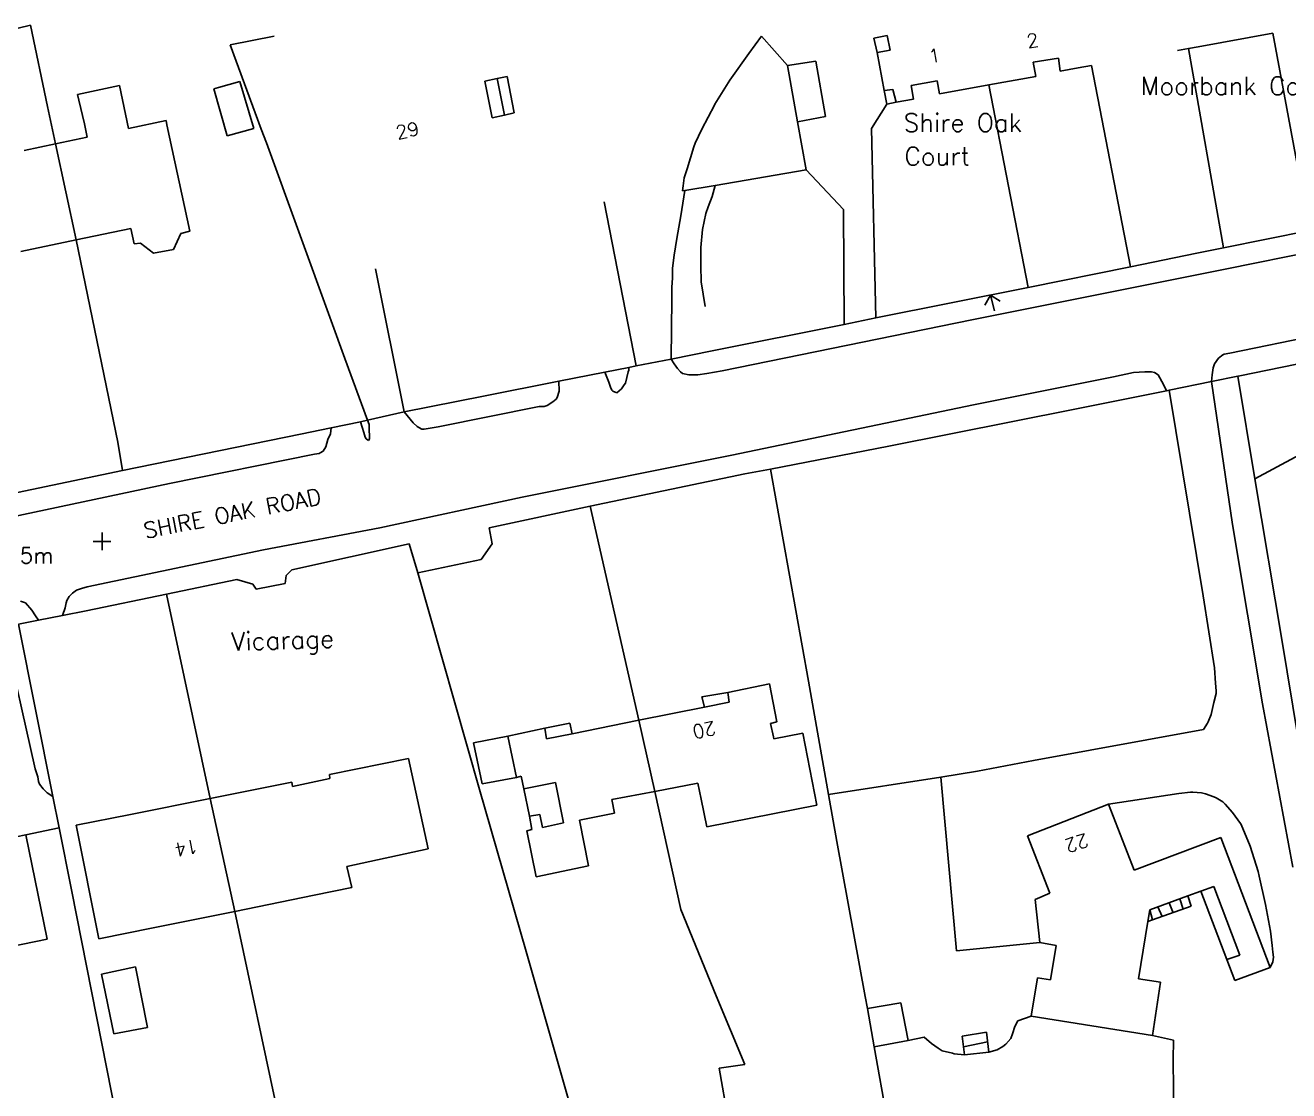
# Model space of a CAD drawing. Extents: x 427500 to 429848, y 434500 to 436505.
# Drawn here: x 428216.1 to 428327.5, y 436049.7 to 436143.6 of the extents above; entities that cross this region are included whole.
import ezdxf

# ---------------------------------------------------------------- set-up
doc = ezdxf.new("R2010")
doc.units = 0
doc.layers.add('LPTIP_Ex_Base', color=8, linetype='Continuous')
doc.styles.add('MtXpl_Romans', font='romans__.ttf')

msp = doc.modelspace()

# ---------------------------------------------------------------- linework, layer by layer
at = {"layer": 'LPTIP_Ex_Base', "color": 251, "true_color": 0x636466}
for p, q in [((428214.25, 436143.05), (428216.55, 436143.6)), ((428216.55, 436143.6), (428218.05, 436136.45)), ((428234.15, 436141.88), (428238.02, 436142.65)), ((428281, 436142.65), (428279.9, 436141.1)), ((428283.3, 436140.05), (428281, 436142.65)), ((428290.9, 436142.45), (428292.09, 436142.71)), ((428292.09, 436142.71), (428292.35, 436141.4)), ((428319.5, 436141.7), (428326.1, 436142.9)), ((428326.1, 436142.9), (428329.33, 436125.52)), ((428234.15, 436141.88), (428236.9, 436134.45)), ((428291.2, 436141.2), (428290.9, 436142.45)), ((428317.69, 436141.37), (428318.66, 436141.55)), ((428318.66, 436141.55), (428319.5, 436141.7)), ((428318.66, 436141.55), (428321.74, 436123.98)), ((428279.9, 436141.1), (428278.2, 436138.75)), ((428285.8, 436140.45), (428283.3, 436140.05)), ((428286.65, 436135.55), (428285.8, 436140.45)), ((428292.35, 436141.4), (428291.2, 436141.2)), ((428291.2, 436141.2), (428291.83, 436137.85)), ((428304.95, 436140.35), (428307.2, 436140.7)), ((428307.2, 436140.7), (428307.35, 436139.55)), ((428284.19, 436135.09), (428283.3, 436140.05)), ((428305.2, 436139.1), (428304.95, 436140.35)), ((428307.35, 436139.55), (428308.93, 436139.84)), ((428308.93, 436139.84), (428310.12, 436140.05)), ((428310.12, 436140.05), (428313.55, 436122.32)), ((428220.7, 436137.5), (428224.4, 436138.3)), ((428224.4, 436138.3), (428225.2, 436134.5)), ((428235, 436138.65), (428233.12, 436138.12)), ((428236.25, 436134.5), (428235, 436138.65)), ((428256.61, 436138.68), (428257.69, 436138.91)), ((428257.27, 436135.44), (428256.61, 436138.68)), ((428257.69, 436138.91), (428258.58, 436139.1)), ((428257.69, 436138.91), (428258.33, 436135.69)), ((428258.58, 436139.1), (428259.2, 436135.89)), ((428278.2, 436138.75), (428276.9, 436136.65)), ((428294.2, 436138.3), (428296.5, 436138.7)), ((428294.4, 436137.1), (428294.2, 436138.3)), ((428296.5, 436138.7), (428296.7, 436137.55)), ((428296.7, 436137.55), (428301.06, 436138.35)), ((428301.06, 436138.35), (428305.2, 436139.1)), ((428301.06, 436138.35), (428304.51, 436120.5)), ((428220.8, 436137), (428220.7, 436137.5)), ((428233.12, 436138.12), (428232.7, 436138)), ((428232.7, 436138), (428233.9, 436133.85)), ((428291.83, 436137.85), (428292.6, 436137.95)), ((428291.83, 436137.85), (428292.05, 436136.65)), ((428292.6, 436137.95), (428292.87, 436136.81)), ((428292.87, 436136.81), (428294.4, 436137.1)), ((428218.05, 436136.45), (428218.74, 436133.14)), ((428221.3, 436134.9), (428220.8, 436137)), ((428276.85, 436136.55), (428275.75, 436134.45)), ((428276.9, 436136.65), (428276.85, 436136.55)), ((428292.05, 436136.65), (428290.7, 436134.5)), ((428292.05, 436136.65), (428292.87, 436136.81)), ((428221.55, 436133.75), (428221.3, 436134.9)), ((428225.2, 436134.5), (428228.5, 436135.2)), ((428228.5, 436135.2), (428228.58, 436134.83)), ((428228.58, 436134.83), (428230.6, 436125.45)), ((428257.27, 436135.44), (428258.33, 436135.69)), ((428258.33, 436135.69), (428259.2, 436135.89)), ((428284.19, 436135.09), (428286.65, 436135.55)), ((428284.95, 436130.85), (428284.19, 436135.09)), ((428218.74, 436133.14), (428221.55, 436133.75)), ((428233.9, 436133.85), (428236.25, 436134.5)), ((428236.9, 436134.45), (428237.35, 436133.25)), ((428275.75, 436134.45), (428275.15, 436133.2)), ((428290.7, 436134.5), (428291.1, 436117.81)), ((428216, 436132.55), (428218.74, 436133.14)), ((428218.74, 436133.14), (428220.57, 436124.68)), ((428237.35, 436133.25), (428243.05, 436117.55)), ((428275.05, 436132.9), (428274.45, 436130.95)), ((428275.15, 436133.2), (428275.05, 436132.9)), ((428274.45, 436130.95), (428274.2, 436130.15)), ((428276.93, 436129.49), (428284.95, 436130.85)), ((428284.95, 436130.85), (428288.25, 436127.35)), ((428274.1, 436129.45), (428274.05, 436129)), ((428274.2, 436130.15), (428274.1, 436129.45)), ((428274.26, 436129.03), (428276.93, 436129.49)), ((428276.93, 436129.49), (428276.65, 436128.5)), ((428274.26, 436129.03), (428273.9, 436126.8)), ((428274.05, 436129), (428274.26, 436129.03)), ((428276.65, 436128.5), (428276.3, 436127.6)), ((428269.95, 436113.57), (428267.14, 436128.05)), ((428276.1, 436127), (428275.8, 436125.6)), ((428276.3, 436127.6), (428276.1, 436127)), ((428288.25, 436127.35), (428288.3, 436117.24)), ((428273.9, 436126.8), (428273.55, 436124.8)), ((428321.9, 436122.1), (428344, 436126.6)), ((428225.4, 436125.7), (428220.57, 436124.68)), ((428225.7, 436124.35), (428225.4, 436125.7)), ((428229.8, 436125.25), (428229.15, 436123.85)), ((428230.6, 436125.45), (428229.8, 436125.25)), ((428273.55, 436124.8), (428273.3, 436123.35)), ((428275.8, 436125.6), (428275.65, 436124)), ((428321.74, 436123.98), (428329.33, 436125.52)), ((428220.57, 436124.68), (428215.7, 436123.65)), ((428220.57, 436124.68), (428224.25, 436106.85)), ((428226.25, 436124.4), (428225.7, 436124.35)), ((428227.4, 436123.5), (428226.25, 436124.4)), ((428229.15, 436123.85), (428227.4, 436123.5)), ((428275.65, 436124), (428275.65, 436122.4)), ((428319.4, 436123.5), (428321.74, 436123.98)), ((428273.3, 436123.35), (428273.15, 436122.2)), ((428313.55, 436122.32), (428319.4, 436123.5)), ((428246.96, 436122.13), (428249.49, 436109.52)), ((428273.15, 436122.2), (428273.15, 436121.35)), ((428275.65, 436122.4), (428275.7, 436121)), ((428299.55, 436117.65), (428321.9, 436122.1)), ((428304.51, 436120.5), (428313.55, 436122.32)), ((428273.15, 436121.35), (428273.1, 436120.5)), ((428273.1, 436120.5), (428273.1, 436119.5)), ((428275.7, 436121), (428276.05, 436118.8)), ((428291.1, 436117.81), (428304.51, 436120.5)), ((428273.1, 436119.5), (428273.05, 436114.18)), ((428243.05, 436117.55), (428244.27, 436114.24)), ((428276.67, 436114.91), (428288.3, 436117.24)), ((428277.55, 436113.15), (428299.55, 436117.65)), ((428288.3, 436117.24), (428291.1, 436117.81)), ((428322.3, 436114.7), (428337.45, 436117.8)), ((428273.05, 436114.18), (428276.67, 436114.91)), ((428244.27, 436114.24), (428246.27, 436108.79)), ((428269.95, 436113.57), (428273.05, 436114.18)), ((428273.05, 436114.18), (428273.3, 436113.75)), ((428273.3, 436113.75), (428273.6, 436113.35)), ((428320.85, 436113.4), (428320.95, 436113.75)), ((428320.95, 436113.75), (428321.3, 436114.25)), ((428321.3, 436114.25), (428321.7, 436114.55)), ((428321.7, 436114.55), (428321.8, 436114.6)), ((428321.8, 436114.6), (428322.3, 436114.7)), ((428323.2, 436112.7), (428329.35, 436113.97)), ((428263.14, 436112.22), (428267.18, 436113.02)), ((428267.18, 436113.02), (428269.3, 436113.44)), ((428267.18, 436113.02), (428267.55, 436112.15)), ((428269, 436112.05), (428269.25, 436113.05)), ((428269.25, 436113.05), (428269.3, 436113.2)), ((428269.3, 436113.44), (428269.95, 436113.57)), ((428269.3, 436113.2), (428269.3, 436113.44)), ((428273.6, 436113.35), (428273.85, 436113.05)), ((428273.85, 436113.05), (428274.05, 436112.9)), ((428274.05, 436112.9), (428274.6, 436112.8)), ((428274.6, 436112.8), (428275.4, 436112.8)), ((428275.4, 436112.8), (428276.2, 436112.9)), ((428276.2, 436112.9), (428277.55, 436113.15)), ((428299.7, 436110.15), (428312.05, 436112.6)), ((428312.05, 436112.6), (428313.8, 436113)), ((428313.8, 436113), (428314.8, 436113.05)), ((428314.8, 436113.05), (428315.4, 436113.05)), ((428315.4, 436113.05), (428315.65, 436113)), ((428315.65, 436113), (428316, 436112.8)), ((428316, 436112.8), (428316.45, 436111.95)), ((428320.68, 436112.19), (428320.75, 436112.8)), ((428320.68, 436112.19), (428323, 436112.66)), ((428320.75, 436112.8), (428320.85, 436113.4)), ((428323, 436112.66), (428323.2, 436112.7)), ((428323, 436112.66), (428324.52, 436103.61)), ((428256.5, 436110.9), (428263.14, 436112.22)), ((428263.15, 436111.35), (428263.14, 436112.22)), ((428267.55, 436112.15), (428267.7, 436111.7)), ((428267.7, 436111.7), (428267.8, 436111.45)), ((428267.8, 436111.45), (428267.9, 436111.35)), ((428268.25, 436111.2), (428268.65, 436111.55)), ((428268.65, 436111.55), (428268.9, 436111.9)), ((428268.9, 436111.9), (428269, 436112.05)), ((428316.45, 436111.95), (428316.71, 436111.38)), ((428316.71, 436111.38), (428316.95, 436111.43)), ((428316.95, 436111.43), (428320.68, 436112.19)), ((428316.95, 436111.43), (428319.95, 436093.3)), ((428320.68, 436112.19), (428322.55, 436099.6)), ((428249.49, 436109.52), (428256.5, 436110.9)), ((428262.1, 436110.1), (428262.6, 436110.4)), ((428262.6, 436110.4), (428262.9, 436110.65)), ((428262.9, 436110.65), (428263, 436110.8)), ((428263, 436110.8), (428263.15, 436111.35)), ((428267.9, 436111.35), (428268.1, 436111.25)), ((428268.1, 436111.25), (428268.25, 436111.2)), ((428308.65, 436109.75), (428316.71, 436111.38)), ((428246.27, 436108.79), (428249.49, 436109.52)), ((428249.49, 436109.52), (428250.3, 436108.55)), ((428252.5, 436108.2), (428261.4, 436110)), ((428261.4, 436110), (428261.85, 436110)), ((428261.85, 436110), (428262.1, 436110.1)), ((428278.4, 436105.7), (428299.7, 436110.15)), ((428292.25, 436106.5), (428308.65, 436109.75)), ((428240.35, 436107.55), (428243.07, 436108.13)), ((428243, 436107.6), (428243.07, 436108.13)), ((428243.07, 436108.13), (428245.64, 436108.66)), ((428245.64, 436108.66), (428246.27, 436108.79)), ((428245.64, 436108.66), (428245.95, 436107.7)), ((428246.4, 436108.4), (428246.27, 436108.79)), ((428246.4, 436107.9), (428246.4, 436108.4)), ((428250.3, 436108.55), (428250.65, 436108.25)), ((428250.65, 436108.25), (428250.8, 436108.15)), ((428250.8, 436108.15), (428251.05, 436108)), ((428251.25, 436108), (428251.8, 436108.1)), ((428251.8, 436108.1), (428252.5, 436108.2)), ((428224.65, 436104.35), (428240.35, 436107.55)), ((428242.6, 436106.45), (428242.75, 436107.1)), ((428242.75, 436107.1), (428243, 436107.6)), ((428245.95, 436107.7), (428246.05, 436107.3)), ((428246.05, 436107.3), (428246.15, 436107.15)), ((428246.15, 436107.15), (428246.25, 436107.05)), ((428246.25, 436107.05), (428246.35, 436107)), ((428246.35, 436107), (428246.45, 436107.15)), ((428246.45, 436107.4), (428246.4, 436107.9)), ((428246.45, 436107.15), (428246.45, 436107.4)), ((428251.05, 436108), (428251.25, 436108)), ((428224.25, 436106.85), (428224.65, 436104.35)), ((428241.6, 436105.8), (428242, 436105.85)), ((428242, 436105.85), (428242.1, 436105.9)), ((428242.1, 436105.9), (428242.35, 436106.05)), ((428242.35, 436106.05), (428242.6, 436106.45)), ((428281.79, 436104.48), (428292.25, 436106.5)), ((428330.6, 436106.9), (428324.52, 436103.61)), ((428228.8, 436103.2), (428241.6, 436105.8)), ((428259.9, 436102), (428278.4, 436105.7)), ((428207.08, 436100.67), (428224.65, 436104.35)), ((428265.9, 436101.2), (428279.55, 436104.05)), ((428279.55, 436104.05), (428281.79, 436104.48)), ((428281.79, 436104.48), (428285.15, 436085.8)), ((428324.52, 436103.61), (428326.9, 436089.45)), ((428212, 436099.65), (428228.8, 436103.2)), ((428247.35, 436099.3), (428259.9, 436102)), ((428257, 436099.3), (428265.9, 436101.2)), ((428265.9, 436101.2), (428270.19, 436082.34)), ((428237.1, 436097.35), (428247.35, 436099.3)), ((428257.25, 436097.9), (428257, 436099.3)), ((428322.55, 436099.6), (428325.2, 436083.8)), ((428221.55, 436094.1), (428237.1, 436097.35)), ((428239.6, 436095.6), (428249.95, 436097.9)), ((428249.95, 436097.9), (428250.7, 436095.35)), ((428256.3, 436096.5), (428257.25, 436097.9)), ((428250.7, 436095.35), (428256.3, 436096.5)), ((428228.54, 436093.47), (428234.75, 436094.75)), ((428234.75, 436094.75), (428236.15, 436094.35)), ((428239, 436094.4), (428239.1, 436095.1)), ((428239.1, 436095.1), (428239.6, 436095.6)), ((428250.7, 436095.35), (428256.15, 436076.25)), ((428220.25, 436093.55), (428220.6, 436093.8)), ((428220.6, 436093.8), (428221.05, 436093.95)), ((428221.05, 436093.95), (428221.55, 436094.1)), ((428236.15, 436094.35), (428236.45, 436093.9)), ((428236.45, 436093.9), (428239, 436094.4)), ((428215.65, 436092.85), (428216.1, 436092.7)), ((428216.1, 436092.7), (428216.65, 436092.05)), ((428219.6, 436092.25), (428219.7, 436092.7)), ((428219.7, 436092.7), (428219.75, 436092.9)), ((428219.75, 436092.9), (428219.95, 436093.25)), ((428219.95, 436093.25), (428220.25, 436093.55)), ((428221.45, 436092), (428228.54, 436093.47)), ((428228.54, 436093.47), (428232.39, 436075.46)), ((428319.95, 436093.3), (428320.95, 436086.95)), ((428216.65, 436092.05), (428217, 436091.55)), ((428217, 436091.55), (428217.24, 436091.16)), ((428217.24, 436091.16), (428219.38, 436091.59)), ((428219.38, 436091.59), (428219.6, 436092.25)), ((428219.38, 436091.59), (428221.45, 436092)), ((428214.15, 436090.53), (428216.95, 436078.05)), ((428215.48, 436090.8), (428217.24, 436091.16)), ((428215.48, 436090.8), (428218.51, 436075.61)), ((428326.9, 436089.45), (428329.3, 436074.85)), ((428320.95, 436086.95), (428321.05, 436085.6)), ((428285.15, 436085.8), (428286.92, 436075.79)), ((428275.75, 436084.4), (428278.05, 436084.8)), ((428281.7, 436085.55), (428278.05, 436084.8)), ((428278.05, 436084.8), (428278.15, 436083.95)), ((428282.35, 436082.2), (428281.7, 436085.55)), ((428321.1, 436084.7), (428320.9, 436083.9)), ((428321.05, 436085.6), (428321.1, 436084.95)), ((428321.1, 436084.95), (428321.1, 436084.7)), ((428275.97, 436083.51), (428275.75, 436084.4)), ((428278.15, 436083.95), (428275.97, 436083.51)), ((428320.9, 436083.9), (428320.65, 436082.85)), ((428325.2, 436083.8), (428327.85, 436069.4)), ((428275.97, 436083.51), (428270.19, 436082.34)), ((428320.65, 436082.85), (428320.4, 436082.2)), ((428261.9, 436081.65), (428258.65, 436080.95)), ((428261.9, 436081.65), (428264.1, 436082.1)), ((428262.05, 436080.7), (428261.9, 436081.65)), ((428264.1, 436082.1), (428264.3, 436081.15)), ((428270.19, 436082.34), (428264.3, 436081.15)), ((428270.19, 436082.34), (428271.6, 436076.07)), ((428281.8, 436082.05), (428282.35, 436082.2)), ((428282.06, 436080.89), (428281.8, 436082.05)), ((428305, 436078.8), (428319.99, 436081.54)), ((428320.35, 436082.1), (428319.99, 436081.54)), ((428320.4, 436082.2), (428320.35, 436082.1)), ((428255.6, 436080.35), (428258.65, 436080.95)), ((428255.6, 436080.35), (428256.38, 436076.74)), ((428258.65, 436080.95), (428259.4, 436077.3)), ((428264.3, 436081.15), (428262.05, 436080.7)), ((428282.09, 436080.7), (428282.06, 436080.89)), ((428284.64, 436081.2), (428282.09, 436080.7)), ((428285.88, 436074.86), (428284.64, 436081.2)), ((428216.95, 436078.05), (428217.2, 436077.35)), ((428242.9, 436077.55), (428249.87, 436078.96)), ((428249.87, 436078.96), (428251.6, 436071.01)), ((428300.05, 436077.85), (428305, 436078.8)), ((428217.2, 436077.35), (428217.25, 436076.95)), ((428217.25, 436076.95), (428217.35, 436076.7)), ((428232.39, 436075.46), (428239.6, 436076.9)), ((428239.6, 436076.9), (428239.65, 436076.5)), ((428239.65, 436076.5), (428242.95, 436077.2)), ((428242.95, 436077.2), (428242.9, 436077.55)), ((428256.38, 436076.74), (428259.4, 436077.3)), ((428259.4, 436077.3), (428259.8, 436077.4)), ((428259.8, 436077.4), (428260.05, 436076.3)), ((428286.92, 436075.79), (428296.83, 436077.34)), ((428296.83, 436077.34), (428300.05, 436077.85)), ((428296.83, 436077.34), (428298.19, 436062.02)), ((428217.35, 436076.7), (428217.65, 436076.3)), ((428217.65, 436076.3), (428218, 436075.95)), ((428218, 436075.95), (428218.51, 436075.61)), ((428256.15, 436076.25), (428260.25, 436061.95)), ((428260.05, 436076.3), (428262.85, 436076.85)), ((428260.05, 436076.3), (428260.55, 436073.9)), ((428262.85, 436076.85), (428263.55, 436073.3)), ((428267.8, 436075.35), (428271.6, 436076.07)), ((428271.6, 436076.07), (428275.4, 436076.8)), ((428271.6, 436076.07), (428273.9, 436065.65)), ((428275.4, 436076.8), (428275.7, 436075.4)), ((428286.92, 436075.79), (428287.65, 436071.65)), ((428311.6, 436074.95), (428317.8, 436075.9)), ((428317.8, 436075.9), (428318.85, 436076)), ((428318.85, 436076), (428319.05, 436076)), ((428319.05, 436076), (428319.8, 436075.95)), ((428319.8, 436075.95), (428320.15, 436075.85)), ((428320.15, 436075.85), (428320.9, 436075.6)), ((428218.51, 436075.61), (428219.06, 436072.85)), ((428225.35, 436074.05), (428232.39, 436075.46)), ((428232.39, 436075.46), (428234.56, 436065.5)), ((428268.05, 436074.15), (428267.8, 436075.35)), ((428275.7, 436075.4), (428276.18, 436072.96)), ((428276.18, 436072.96), (428285.88, 436074.86)), ((428304.45, 436072.15), (428311.6, 436074.95)), ((428311.6, 436074.95), (428313.86, 436069.12)), ((428320.9, 436075.6), (428321.1, 436075.5)), ((428321.1, 436075.5), (428321.7, 436075.15)), ((428321.7, 436075.15), (428321.9, 436074.95)), ((428321.9, 436074.95), (428322.55, 436074.2)), ((428220.56, 436073.09), (428225.35, 436074.05)), ((428261.45, 436074.05), (428260.55, 436073.9)), ((428260.55, 436073.9), (428260.75, 436072.7)), ((428261.7, 436072.9), (428261.45, 436074.05)), ((428264.95, 436073.55), (428268.05, 436074.15)), ((428265.75, 436069.5), (428264.95, 436073.55)), ((428322.55, 436074.2), (428323.25, 436073.25)), ((428219.06, 436072.85), (428216.12, 436072.23)), ((428219.06, 436072.85), (428220.15, 436067.4)), ((428222.56, 436063.09), (428220.56, 436073.09)), ((428260.75, 436072.7), (428260.3, 436072.6)), ((428260.3, 436072.6), (428261.15, 436068.55)), ((428263.55, 436073.3), (428261.7, 436072.9)), ((428323.25, 436073.25), (428323.3, 436073.15)), ((428323.3, 436073.15), (428324.1, 436071.25)), ((428216.12, 436072.23), (428206.69, 436070.33)), ((428218, 436063.05), (428216.12, 436072.23)), ((428287.65, 436071.65), (428290.15, 436058)), ((428306.44, 436067.09), (428304.45, 436072.15)), ((428313.86, 436069.12), (428321.5, 436072)), ((428321.5, 436072), (428325.85, 436060.55)), ((428251.6, 436071.01), (428244.44, 436069.45)), ((428324.1, 436071.25), (428324.8, 436069)), ((428244.44, 436069.45), (428244.87, 436067.6)), ((428261.15, 436068.55), (428265.75, 436069.5)), ((428324.8, 436069), (428324.9, 436068.6)), ((428324.9, 436068.6), (428325.45, 436066.1)), ((428220.15, 436067.4), (428225.04, 436042.65)), ((428241.55, 436066.92), (428234.56, 436065.5)), ((428244.87, 436067.6), (428241.55, 436066.92)), ((428305.15, 436066.55), (428306.44, 436067.09)), ((428318.61, 436066.86), (428315.25, 436065.63)), ((428319.76, 436067.28), (428318.61, 436066.86)), ((428318.61, 436066.86), (428318.9, 436065.95)), ((428320.9, 436067.7), (428319.76, 436067.28)), ((428322.05, 436061.25), (428319.76, 436067.28)), ((428323.2, 436061.65), (428320.9, 436067.7)), ((428305.55, 436062.75), (428305.15, 436066.55)), ((428315.5, 436064.74), (428318.9, 436065.95)), ((428315.96, 436065.89), (428316.33, 436065.04)), ((428316.95, 436066.25), (428317.31, 436065.38)), ((428317.9, 436066.6), (428318.2, 436065.7)), ((428325.45, 436066.1), (428325.9, 436063.75)), ((428234.56, 436065.5), (428227.35, 436064.05)), ((428234.56, 436065.5), (428238.85, 436045.36)), ((428273.9, 436065.65), (428277, 436058.05)), ((428315.08, 436064.59), (428315.25, 436065.63)), ((428315.08, 436064.59), (428315.5, 436064.74)), ((428315.5, 436064.74), (428315.25, 436065.63)), ((428227.35, 436064.05), (428222.56, 436063.09)), ((428314.25, 436059.55), (428315.08, 436064.59)), ((428325.9, 436063.75), (428326.05, 436062.5)), ((428210.56, 436061.51), (428218, 436063.05)), ((428298.19, 436062.02), (428305.55, 436062.75)), ((428306.99, 436062.48), (428305.55, 436062.75)), ((428306.5, 436059.45), (428306.99, 436062.48)), ((428326.05, 436062.5), (428326.1, 436061.9)), ((428260.25, 436061.95), (428268.2, 436034.23)), ((428322.05, 436061.25), (428323.2, 436061.65)), ((428326.1, 436061.9), (428326.15, 436061.45)), ((428326.15, 436061.45), (428326.1, 436061.05)), ((428225.8, 436060.6), (428222.8, 436059.95)), ((428226.85, 436055.25), (428225.8, 436060.6)), ((428322.75, 436059.4), (428322.05, 436061.25)), ((428325.85, 436060.55), (428322.75, 436059.4)), ((428326.1, 436061.05), (428325.85, 436060.55)), ((428222.8, 436059.95), (428223.9, 436054.7)), ((428304.8, 436056.25), (428305.35, 436059.65)), ((428305.35, 436059.65), (428306.5, 436059.45)), ((428316.2, 436059.25), (428314.25, 436059.55)), ((428315.5, 436054.55), (428316.2, 436059.25)), ((428277, 436058.05), (428279.55, 436052)), ((428290.15, 436058), (428290.34, 436056.95)), ((428290.34, 436056.95), (428293.3, 436057.45)), ((428290.34, 436056.95), (428290.95, 436053.56)), ((428293.3, 436057.45), (428293.95, 436054.13)), ((428303.35, 436055.35), (428303.6, 436055.85)), ((428303.6, 436055.85), (428304.8, 436056.25)), ((428304.8, 436056.25), (428315.5, 436054.55)), ((428223.9, 436054.7), (428226.85, 436055.25)), ((428300.85, 436054.85), (428298.7, 436054.5)), ((428300.85, 436054.85), (428301.05, 436053.09)), ((428303, 436054.3), (428303.15, 436054.7)), ((428303.15, 436054.7), (428303.35, 436055.35)), ((428290.95, 436053.56), (428293.95, 436054.13)), ((428290.95, 436053.56), (428292.8, 436043.3)), ((428293.95, 436054.13), (428295.35, 436054.4)), ((428295.35, 436054.4), (428296, 436053.85)), ((428296, 436053.85), (428296.6, 436053.45)), ((428298.7, 436054.5), (428298.9, 436052.86)), ((428298.82, 436053.55), (428300.95, 436054.01)), ((428301.8, 436053.3), (428302.3, 436053.6)), ((428302.3, 436053.6), (428302.55, 436053.8)), ((428302.55, 436053.8), (428303, 436054.3)), ((428315.5, 436054.55), (428317.35, 436054.15)), ((428317.35, 436054.15), (428317.3, 436052.45)), ((428296.6, 436053.45), (428296.95, 436053.2)), ((428296.95, 436053.2), (428297.85, 436053)), ((428297.85, 436053), (428298, 436052.95)), ((428298, 436052.95), (428298.9, 436052.86)), ((428298.9, 436052.86), (428301.05, 436053.09)), ((428301.05, 436053.09), (428301.8, 436053.3)), ((428317.3, 436052.45), (428317.38, 436045.65)), ((428279.55, 436052), (428277.27, 436051.68)), ((428277.27, 436051.68), (428280.15, 436035.65))]:
    msp.add_line(p, q, dxfattribs=at)
for points in [[(428302.06, 436119.29), (428301.2, 436119.8), (428300.69, 436118.94)], [(428301.56, 436118.43), (428301.2, 436119.8)], [(428222.08, 436098.1), (428223.62, 436098.1)], [(428222.85, 436097.33), (428222.85, 436098.88)]]:
    msp.add_lwpolyline(points, dxfattribs=at)

# ---------------------------------------------------------------- texts
at = {"layer": 'LPTIP_Ex_Base', "color": 251, "true_color": 0x636466, "style": 'MtXpl_Romans'}
for s, height, rotation, p in [('2', 1.2, 9.6, (428304.5, 436141.59)), ('1', 1.2, 10.4, (428295.86, 436140.24)), ('29', 1.2, 11.9, (428248.9, 436133.53)), ('SHIRE OAK ROAD', 1.4, 11.1, (428226.68, 436098.35)), ('Vicarage', 1.6, 1.7, (428234.28, 436088.48)), ('20', 1.2, 191.2, (428276.85, 436082.27)), ('14', 1.2, 191.3, (428231.19, 436071.87)), ('22', 1.2, 198, (428309.6, 436072.39))]:
    msp.add_text(s, height=height, rotation=rotation, dxfattribs=at).set_placement(p)
for s, height, p in [('Moorbank Court', 1.6, (428314.45, 436137.46)), ('Shire Oak', 1.6, (428293.55, 436134.21)), ('Court', 1.6, (428293.62, 436131.26)), ('94.5m', 1.4, (428212.59, 436096.17))]:
    msp.add_text(s, height=height, dxfattribs=at).set_placement(p)

doc.saveas('drawing.dxf')
